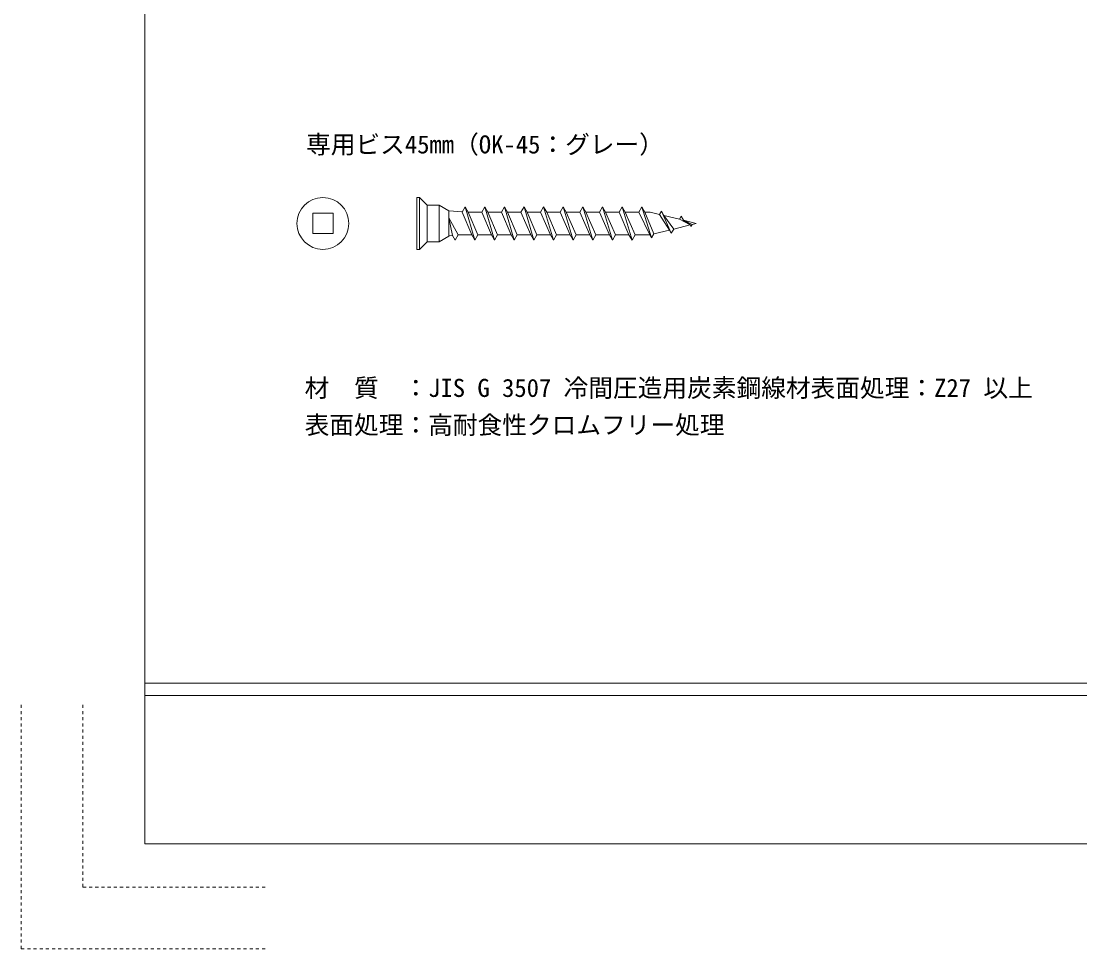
# Model space of a CAD drawing. Units: millimetres, scale not verified. Extents: x -2100 to 2100, y -1485 to 1485.
# Drawn here: x -2100 to -1243, y -1485 to -734 of the extents above; entities that cross this region are included whole.
import ezdxf
from ezdxf.enums import TextEntityAlignment as Align

# ---------------------------------------------------------------- set-up
doc = ezdxf.new("R2010")
doc.units = ezdxf.units.MM
doc.header["$LTSCALE"] = 5
doc.linetypes.add('USER1', pattern=[1, 0.5, -0.5])
for name, color, linetype, lineweight in [('0-0_0', 7, 'Continuous', 18), ('0-2_レイヤ15', 3, 'USER1', 18), ('0-3_レイヤ0', 2, 'Continuous', 18)]:
    doc.layers.add(name, color=color, linetype=linetype, lineweight=lineweight)
doc.styles.add('ＭＳ ゴシック', font='')
doc.styles.get('ＭＳ ゴシック').set_extended_font_data('MS Gothic')

msp = doc.modelspace()

# ---------------------------------------------------------------- linework, layer by layer
at = {"layer": '0-2_レイヤ15', "color": 2, "linetype": 'Continuous'}
for p, q in [((-2000, -1270), (-2000, 1210)), ((2000, -1270), (-2000, -1270)), ((2000, -1280), (-2000, -1280)), ((-2000, -1400), (-2000, -1280)), ((2000, -1400), (-2000, -1400))]:
    msp.add_line(p, q, dxfattribs=at)
at = {"layer": '0-2_レイヤ15', "color": 4, "linetype": 'Continuous'}
msp.add_line((-2000, -1220), (-2000, -1400), dxfattribs=at)
at = {"layer": '0-2_レイヤ15'}
for p, q in [((-2100, -1485), (-2100, -1285)), ((-2050, -1435), (-2050, -1285)), ((-2050, -1435), (-1900, -1435)), ((-2100, -1485), (-1900, -1485))]:
    msp.add_line(p, q, dxfattribs=at)
at = {"layer": '0-3_レイヤ0'}
for p, q in [((-1779.625, -876.827), (-1779.625, -918.827)), ((-1777.625, -876.827), (-1779.625, -876.827)), ((-1777.625, -918.827), (-1777.625, -876.827)), ((-1771.375, -883.077), (-1761.592, -883.077)), ((-1761.592, -883.077), (-1753.857, -887.543)), ((-1753.625, -887.677), (-1753.625, -907.977)), ((-1742.713, -888.462), (-1753.625, -887.677)), ((-1753.625, -887.677), (-1753.625, -907.977)), ((-1740.59, -884.327), (-1743.043, -888.577)), ((-1743.043, -888.577), (-1735.093, -907.077)), ((-1740.59, -884.327), (-1738.136, -888.577)), ((-1732.64, -911.327), (-1740.59, -884.327)), ((-1738.136, -888.577), (-1730.186, -907.077)), ((-1727.143, -888.577), (-1738.136, -888.577)), ((-1724.69, -884.327), (-1727.143, -888.577)), ((-1727.143, -888.577), (-1719.193, -907.077)), ((-1724.69, -884.327), (-1722.236, -888.577)), ((-1716.74, -911.327), (-1724.69, -884.327)), ((-1722.236, -888.577), (-1714.286, -907.077)), ((-1711.243, -888.577), (-1722.236, -888.577)), ((-1708.79, -884.327), (-1711.243, -888.577)), ((-1711.243, -888.577), (-1703.293, -907.077)), ((-1708.79, -884.327), (-1706.336, -888.577)), ((-1700.84, -911.327), (-1708.79, -884.327)), ((-1706.336, -888.577), (-1698.386, -907.077)), ((-1695.343, -888.577), (-1706.336, -888.577)), ((-1692.89, -884.327), (-1695.343, -888.577)), ((-1695.343, -888.577), (-1687.393, -907.077)), ((-1692.89, -884.327), (-1690.436, -888.577)), ((-1684.94, -911.327), (-1692.89, -884.327)), ((-1690.436, -888.577), (-1682.486, -907.077)), ((-1679.443, -888.577), (-1690.436, -888.577)), ((-1676.99, -884.327), (-1679.443, -888.577)), ((-1679.443, -888.577), (-1671.493, -907.077)), ((-1676.99, -884.327), (-1674.536, -888.577)), ((-1669.04, -911.327), (-1676.99, -884.327)), ((-1674.536, -888.577), (-1666.586, -907.077)), ((-1663.543, -888.577), (-1674.536, -888.577)), ((-1661.09, -884.327), (-1663.543, -888.577)), ((-1663.543, -888.577), (-1655.593, -907.077)), ((-1661.09, -884.327), (-1658.636, -888.577)), ((-1653.14, -911.327), (-1661.09, -884.327)), ((-1658.636, -888.577), (-1650.686, -907.077)), ((-1647.643, -888.577), (-1658.636, -888.577)), ((-1645.19, -884.327), (-1647.643, -888.577)), ((-1647.643, -888.577), (-1639.693, -907.077)), ((-1645.19, -884.327), (-1642.736, -888.577)), ((-1637.24, -911.327), (-1645.19, -884.327)), ((-1642.736, -888.577), (-1634.786, -907.077)), ((-1631.743, -888.577), (-1642.736, -888.577)), ((-1629.29, -884.327), (-1631.743, -888.577)), ((-1631.743, -888.577), (-1623.793, -907.077)), ((-1629.29, -884.327), (-1626.836, -888.577)), ((-1621.34, -911.327), (-1629.29, -884.327)), ((-1626.836, -888.577), (-1618.886, -907.077)), ((-1615.843, -888.577), (-1626.836, -888.577)), ((-1613.39, -884.327), (-1615.843, -888.577)), ((-1615.843, -888.577), (-1607.893, -907.077)), ((-1613.39, -884.327), (-1610.936, -888.577)), ((-1605.44, -911.327), (-1613.39, -884.327)), ((-1610.936, -888.577), (-1602.986, -907.077)), ((-1599.943, -888.577), (-1610.936, -888.577)), ((-1597.49, -884.327), (-1599.943, -888.577)), ((-1599.943, -888.577), (-1590.974, -907.077)), ((-1597.49, -884.327), (-1595.036, -888.577)), ((-1589.54, -909.56), (-1597.49, -884.327)), ((-1590.724, -888.577), (-1595.036, -888.577)), ((-1595.036, -888.577), (-1587.666, -906.314)), ((-1583.087, -890.481), (-1590.724, -888.577)), ((-1581.59, -887.889), (-1583.087, -890.481)), ((-1583.087, -890.481), (-1575.148, -903.193)), ((-1581.59, -887.889), (-1579.59, -891.353)), ((-1573.64, -905.806), (-1581.59, -887.889)), ((-1567.12, -894.462), (-1579.59, -891.353)), ((-1579.59, -891.353), (-1571.624, -902.315)), ((-1746.086, -907.077), (-1753.683, -893.306)), ((-1750.719, -907.553), (-1753.683, -893.306)), ((-1571.624, -902.315), (-1558.463, -899.033)), ((-1565.69, -891.985), (-1567.12, -894.462)), ((-1567.12, -894.462), (-1558.463, -899.033)), ((-1565.69, -891.985), (-1563.778, -895.295)), ((-1563.778, -895.295), (-1556.774, -898.612)), ((-1558.463, -899.033), (-1563.778, -895.295)), ((-1557.74, -900.286), (-1558.463, -899.033)), ((-1557.74, -900.286), (-1556.774, -898.612)), ((-1750.719, -907.553), (-1753.625, -907.977)), ((-1748.54, -911.327), (-1750.719, -907.553)), ((-1748.54, -911.327), (-1746.086, -907.077)), ((-1735.093, -907.077), (-1746.086, -907.077)), ((-1732.64, -911.327), (-1735.093, -907.077)), ((-1732.64, -911.327), (-1730.186, -907.077)), ((-1719.193, -907.077), (-1730.186, -907.077)), ((-1716.74, -911.327), (-1719.193, -907.077)), ((-1716.74, -911.327), (-1714.286, -907.077)), ((-1703.293, -907.077), (-1714.286, -907.077)), ((-1700.84, -911.327), (-1703.293, -907.077)), ((-1700.84, -911.327), (-1698.386, -907.077)), ((-1687.393, -907.077), (-1698.386, -907.077)), ((-1684.94, -911.327), (-1687.393, -907.077)), ((-1684.94, -911.327), (-1682.486, -907.077)), ((-1671.493, -907.077), (-1682.486, -907.077)), ((-1669.04, -911.327), (-1671.493, -907.077)), ((-1669.04, -911.327), (-1666.586, -907.077)), ((-1655.593, -907.077), (-1666.586, -907.077)), ((-1653.14, -911.327), (-1655.593, -907.077)), ((-1653.14, -911.327), (-1650.686, -907.077)), ((-1639.693, -907.077), (-1650.686, -907.077)), ((-1637.24, -911.327), (-1639.693, -907.077)), ((-1637.24, -911.327), (-1634.786, -907.077)), ((-1623.793, -907.077), (-1634.786, -907.077)), ((-1621.34, -911.327), (-1623.793, -907.077)), ((-1621.34, -911.327), (-1618.886, -907.077)), ((-1607.893, -907.077), (-1618.886, -907.077)), ((-1605.44, -911.327), (-1607.893, -907.077)), ((-1605.44, -911.327), (-1602.986, -907.077)), ((-1593.667, -907.077), (-1602.986, -907.077)), ((-1573.64, -905.806), (-1575.148, -903.193)), ((-1573.64, -905.806), (-1571.624, -902.315)), ((-1777.625, -918.827), (-1771.375, -912.577)), ((-1761.592, -912.577), (-1771.375, -912.577)), ((-1779.625, -918.827), (-1777.625, -918.827))]:
    msp.add_line(p, q, dxfattribs=at)
for points in [[(-1777.625, -876.827), (-1771.375, -883.077), (-1771.375, -912.577)], [(-1761.592, -883.077), (-1761.592, -912.577), (-1753.857, -908.111)], [(-1556.774, -898.612), (-1553.625, -897.827), (-1563.778, -895.295)], [(-1589.54, -909.56), (-1590.974, -907.077), (-1593.667, -907.077)], [(-1589.54, -909.56), (-1587.666, -906.314), (-1575.148, -903.193)]]:
    msp.add_lwpolyline(points, dxfattribs=at)
msp.add_lwpolyline([(-1863.975, -889.577), (-1863.975, -906.077), (-1847.475, -906.077), (-1847.475, -889.577)], close=True, dxfattribs=at)
msp.add_circle((-1855.725, -897.827), 21, dxfattribs=at)
for centre, start, end in [((-1753.357, -886.677), 240, 270), ((-1753.357, -908.977), 90, 120)]:
    msp.add_arc(centre, 1, start, end, dxfattribs=at)

# ---------------------------------------------------------------- texts
at = {"layer": '0-0_0', "style": 'ＭＳ ゴシック'}
for s, p in [('専用ビス45mm（OK-45：グレー）', (-1869.341, -845.561)), ('材\u3000質\u3000：JIS G 3507 冷間圧造用炭素鋼線材表面処理：Z27 以上', (-1870.499, -1042.655)), ('表面処理：高耐食性クロムフリー処理', (-1870.499, -1072.655))]:
    msp.add_text(s, height=14.66, dxfattribs=at).set_placement(p, align=Align.BOTTOM_LEFT)

doc.saveas('drawing.dxf')
